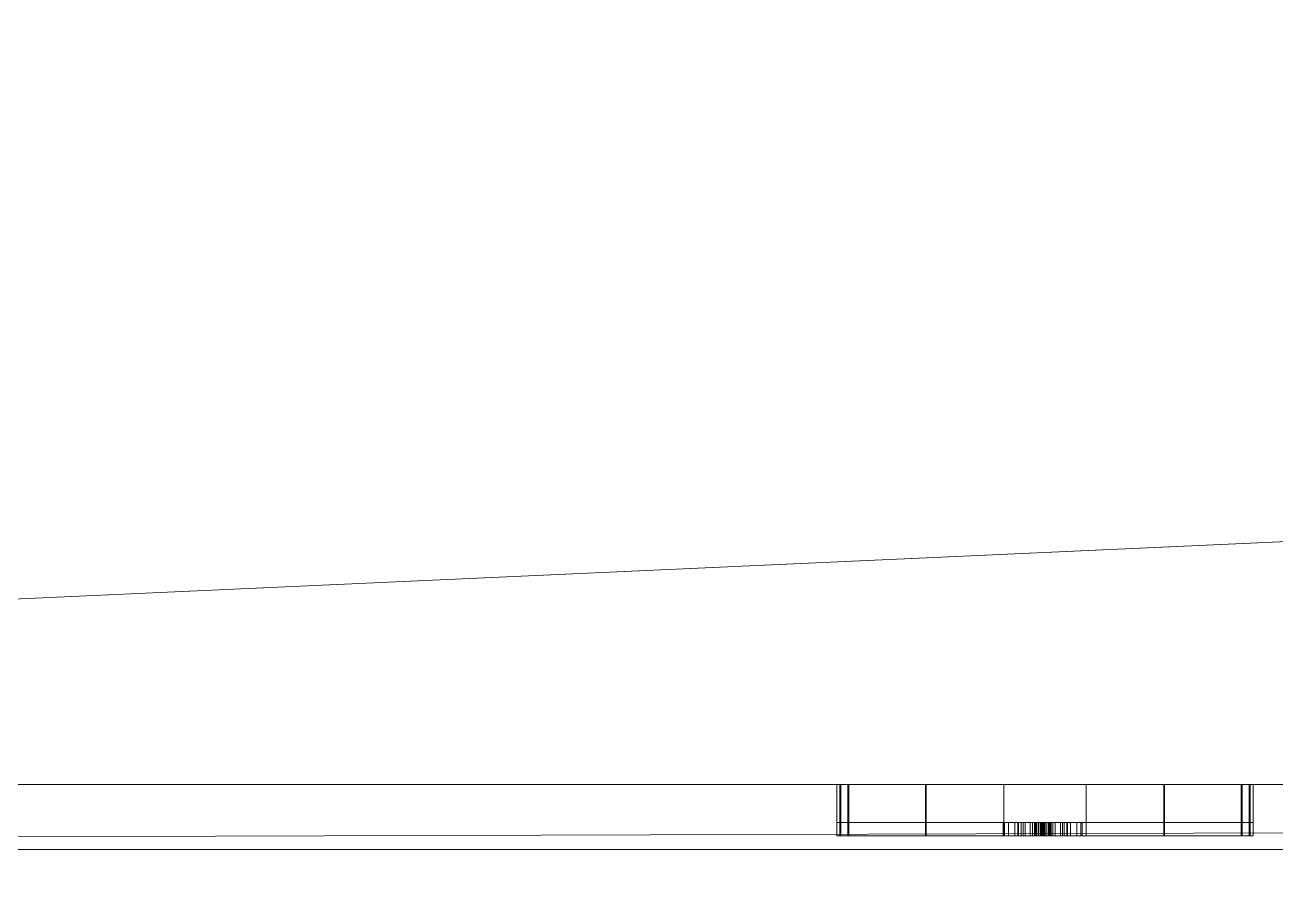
# Model space of a CAD drawing. Header units: inches. Extents: x -97 to 314, y -593 to 0.
# Drawn here: x -57.88 to -48.24, y -339.28 to -332.64 of the extents above; entities that cross this region are included whole.
import ezdxf

# ---------------------------------------------------------------- set-up
doc = ezdxf.new("R2010")
doc.units = ezdxf.units.IN
doc.header["$MEASUREMENT"] = 0
for name, color, linetype, lineweight in [('A-CLNG', 13, 'Continuous', 13), ('A-FLOR', 192, 'Continuous', 13), ('A-ROOF', 132, 'Continuous', 13), ('A-WALL', 113, 'Continuous', 13), ('E-ELEC-FIXT', 91, 'Continuous', 9)]:
    doc.layers.add(name, color=color, linetype=linetype, lineweight=lineweight)

# ---------------------------------------------------------------- blocks, each defined once
blk = doc.blocks.new('Roof_5_9_-2 - Roof_5_9_-2-702590-_3D_')
at = {"layer": 'A-ROOF'}
mesh = blk.add_polyface(dxfattribs=at)
corners = [(-96, -459, 203.2079), (76, -459, 203.2079), (76, -326.5, 159.7313), (-96, -326.5, 159.7313)]
mesh.append_faces([[corners[k] for k in face] for face in [(0, 1, 2, 3)]])
mesh = blk.add_polyface(dxfattribs=at)
corners = [(-96, -331, 155), (76, -331, 155), (76, -459, 197), (-96, -459, 197)]
mesh.append_faces([[corners[k] for k in face] for face in [(0, 1, 2, 3)]])
blk = doc.blocks.new('Switch 12 - Switch 12-649985-_3D_')
at = {"layer": 'E-ELEC-FIXT'}
mesh = blk.add_polyface(dxfattribs=at)
corners = [(-0.1747, 0, 1.6603), (-0.1681, 0, 1.7101), (-0.1489, 0, 1.7565), (-0.1184, 0, 1.7963), (-0.0785, 0, 1.8268), (-0.0322, 0, 1.8461), (0.0176, 0, 1.8526), (0.0673, 0, 1.8461), (0.1137, 0, 1.8268), (0.1535, 0, 1.7963), (0.1841, 0, 1.7565), (0.2033, 0, 1.7101), (0.2098, 0, 1.6603), (0.2033, 0, 1.6106), (0.1841, 0, 1.5642), (0.1535, 0, 1.5244), (0.1137, 0, 1.4938), (0.0673, 0, 1.4746), (0.0176, 0, 1.4681), (-0.0322, 0, 1.4746), (-0.0785, 0, 1.4938), (-0.1184, 0, 1.5244), (-0.1489, 0, 1.5642), (-0.1681, 0, 1.6106), (-0.0468, 0, 1.6603), (-0.0446, 0, 1.6437), (-0.0382, 0, 1.6281), (-0.028, 0, 1.6148), (-0.0146, 0, 1.6046), (0.0009, 0, 1.5981), (0.0176, 0, 1.5959), (0.0343, 0, 1.5981), (0.0498, 0, 1.6046), (0.0631, 0, 1.6148), (0.0734, 0, 1.6281), (0.0798, 0, 1.6437), (0.082, 0, 1.6603), (0.0798, 0, 1.677), (0.0734, 0, 1.6926), (0.0631, 0, 1.7059), (0.0498, 0, 1.7161), (0.0343, 0, 1.7226), (0.0176, 0, 1.7248), (0.0009, 0, 1.7226), (-0.0146, 0, 1.7161), (-0.028, 0, 1.7059), (-0.0382, 0, 1.6926), (-0.0446, 0, 1.677), (-0.3166, 0, 3.2649), (0.3166, 0, 3.2649), (0.9211, 0, 3.2245), (1.5216, 0, 3.1447), (1.575, 0, 2.6106), (1.6054, 0, 2.0746), (1.6054, 0, 1.6324), (1.5825, 0, 0.8743), (1.5136, 0, 0.1189), (0.917, 0, 0.04), (0.3166, 0), (-0.3166, 0), (-0.917, 0, 0.04), (-1.5136, 0, 0.1189), (-1.5825, 0, 0.8743), (-1.6054, 0, 1.6324), (-1.6054, 0, 2.0746), (-1.575, 0, 2.6106), (-1.5216, 0, 3.1447), (-0.9211, 0, 3.2245), (-0.2866, 0, 1.6603), (-0.2762, 0, 1.5816), (-0.2458, 0, 1.5083), (-0.1975, 0, 1.4453), (-0.1345, 0, 1.3969), (-0.0611, 0, 1.3665), (0.0176, 0, 1.3562), (0.0963, 0, 1.3665), (0.1697, 0, 1.3969), (0.2327, 0, 1.4453), (0.281, 0, 1.5083), (0.3114, 0, 1.5816), (0.3218, 0, 1.6603), (0.3114, 0, 1.7391), (0.281, 0, 1.8124), (0.2327, 0, 1.8754), (0.1697, 0, 1.9238), (0.0963, 0, 1.9542), (0.0176, 0, 1.9645), (-0.0611, 0, 1.9542), (-0.1345, 0, 1.9238), (-0.1975, 0, 1.8754), (-0.2458, 0, 1.8124), (-0.2762, 0, 1.7391)]
mesh.append_faces([[corners[k] for k in face] for face in [(67, 65, 66), (52, 50, 51)]], dxfattribs={"vtx0": -1})
mesh.append_faces([[corners[k] for k in face] for face in [(19, 30, 18), (27, 21, 26), (23, 25, 22), (33, 16, 32), (44, 4, 43), (3, 45, 2), (41, 7, 40), (72, 60, 71), (71, 62, 70), (75, 58, 74), (78, 55, 77), (76, 58, 75), (85, 49, 84), (81, 54, 80)]], dxfattribs={"vtx0": -1, "vtx1": -1})
mesh.append_faces([[corners[k] for k in face] for face in [(26, 21, 22, 25), (31, 17, 18, 30), (32, 16, 17, 31), (47, 0, 1, 46), (2, 45, 46, 1), (5, 42, 43, 4), (42, 5, 6), (59, 73, 74, 58), (63, 68, 69, 62), (55, 78, 79), (50, 83, 84, 49), (49, 85, 86)]], dxfattribs={"vtx0": -1, "vtx2": -1})
mesh.append_faces([[corners[k] for k in face] for face in [(52, 82, 83, 50)]], dxfattribs={"vtx0": -1, "vtx2": -1, "vtx3": -1})
mesh.append_faces([[corners[k] for k in face] for face in [(40, 7, 8, 9)]], dxfattribs={"vtx0": -1, "vtx3": -1})
mesh.append_faces([[corners[k] for k in face] for face in [(28, 29, 20), (47, 24, 0), (69, 70, 62), (87, 88, 48), (52, 53, 82)]], dxfattribs={"vtx1": -1, "vtx2": -1})
mesh.append_faces([[corners[k] for k in face] for face in [(89, 90, 65, 67)]], dxfattribs={"vtx1": -1, "vtx2": -1, "vtx3": -1})
mesh.append_faces([[corners[k] for k in face] for face in [(20, 21, 27, 28), (29, 30, 19, 20), (24, 25, 23, 0), (15, 16, 33, 34), (14, 15, 34, 35), (35, 36, 13, 14), (12, 13, 36, 37), (44, 45, 3, 4), (38, 39, 10, 11), (11, 12, 37, 38), (39, 40, 9, 10), (6, 7, 41, 42), (72, 73, 59, 60), (91, 68, 63, 64), (57, 58, 76, 77), (54, 55, 79, 80), (90, 91, 64, 65), (88, 89, 67, 48), (86, 87, 48, 49), (81, 82, 53, 54)]], dxfattribs={"vtx1": -1, "vtx3": -1})
mesh.append_faces([[corners[k] for k in face] for face in [(60, 61, 62, 71), (55, 56, 57, 77)]], dxfattribs={"vtx2": -1, "vtx3": -1})
mesh = blk.add_polyface(dxfattribs=at)
corners = [(-0.3166, 0, 3.2649), (-0.9211, 0, 3.2245), (-1.5216, 0, 3.1447), (-1.5216, -0.1007, 3.1447), (-0.9211, -0.1007, 3.2245), (-0.3166, -0.1007, 3.2649)]
mesh.append_faces([[corners[k] for k in face] for face in [(1, 2, 3, 4), (4, 5, 0, 1)]], dxfattribs={"vtx3": -1})
mesh = blk.add_polyface(dxfattribs=at)
corners = [(-1.5136, 0, 0.1189), (-0.917, 0, 0.04), (-0.3166, 0), (-0.3166, -0.1007), (-0.917, -0.1007, 0.04), (-1.5136, -0.1007, 0.1189)]
mesh.append_faces([[corners[k] for k in face] for face in [(1, 2, 3, 4), (4, 5, 0, 1)]], dxfattribs={"vtx3": -1})
mesh = blk.add_polyface(dxfattribs=at)
corners = [(0.3166, 0), (0.3166, -0.1007), (-0.3166, -0.1007), (-0.3166, 0)]
mesh.append_faces([[corners[k] for k in face] for face in [(0, 1, 2, 3)]])
mesh = blk.add_polyface(dxfattribs=at)
corners = [(-0.3166, 0, 3.2649), (-0.3166, -0.1007, 3.2649), (0.3166, -0.1007, 3.2649), (0.3166, 0, 3.2649)]
mesh.append_faces([[corners[k] for k in face] for face in [(0, 1, 2, 3)]])
mesh = blk.add_polyface(dxfattribs=at)
corners = [(-0.2866, 0, 1.6603), (-0.2762, 0, 1.7391), (-0.2458, 0, 1.8124), (-0.1975, 0, 1.8754), (-0.1345, 0, 1.9238), (-0.0611, 0, 1.9542), (0.0176, 0, 1.9645), (0.0963, 0, 1.9542), (0.1697, 0, 1.9238), (0.2327, 0, 1.8754), (0.281, 0, 1.8124), (0.3114, 0, 1.7391), (0.3218, 0, 1.6603), (0.3218, -0.1007, 1.6603), (0.3114, -0.1007, 1.7391), (0.281, -0.1007, 1.8124), (0.2327, -0.1007, 1.8754), (0.1697, -0.1007, 1.9238), (0.0963, -0.1007, 1.9542), (0.0176, -0.1007, 1.9645), (-0.0611, -0.1007, 1.9542), (-0.1345, -0.1007, 1.9238), (-0.1975, -0.1007, 1.8754), (-0.2458, -0.1007, 1.8124), (-0.2762, -0.1007, 1.7391), (-0.2866, -0.1007, 1.6603)]
mesh.append_faces([[corners[k] for k in face] for face in [(0, 1, 24, 25)]], dxfattribs={"vtx1": -1})
mesh.append_faces([[corners[k] for k in face] for face in [(10, 11, 14, 15), (8, 9, 16, 17), (9, 10, 15, 16), (7, 8, 17, 18), (18, 19, 6, 7), (4, 5, 20, 21), (3, 4, 21, 22), (1, 2, 23, 24), (2, 3, 22, 23), (19, 20, 5, 6)]], dxfattribs={"vtx1": -1, "vtx3": -1})
mesh.append_faces([[corners[k] for k in face] for face in [(11, 12, 13, 14)]], dxfattribs={"vtx3": -1})
mesh = blk.add_polyface(dxfattribs=at)
corners = [(0.3218, 0, 1.6603), (0.3114, 0, 1.5816), (0.281, 0, 1.5083), (0.2327, 0, 1.4453), (0.1697, 0, 1.3969), (0.0963, 0, 1.3665), (0.0176, 0, 1.3562), (-0.0611, 0, 1.3665), (-0.1345, 0, 1.3969), (-0.1975, 0, 1.4453), (-0.2458, 0, 1.5083), (-0.2762, 0, 1.5816), (-0.2866, 0, 1.6603), (-0.2866, -0.1007, 1.6603), (-0.2762, -0.1007, 1.5816), (-0.2458, -0.1007, 1.5083), (-0.1975, -0.1007, 1.4453), (-0.1345, -0.1007, 1.3969), (-0.0611, -0.1007, 1.3665), (0.0176, -0.1007, 1.3562), (0.0963, -0.1007, 1.3665), (0.1697, -0.1007, 1.3969), (0.2327, -0.1007, 1.4453), (0.281, -0.1007, 1.5083), (0.3114, -0.1007, 1.5816), (0.3218, -0.1007, 1.6603)]
mesh.append_faces([[corners[k] for k in face] for face in [(0, 1, 24, 25)]], dxfattribs={"vtx1": -1})
mesh.append_faces([[corners[k] for k in face] for face in [(10, 11, 14, 15), (8, 9, 16, 17), (9, 10, 15, 16), (7, 8, 17, 18), (18, 19, 6, 7), (4, 5, 20, 21), (3, 4, 21, 22), (1, 2, 23, 24), (2, 3, 22, 23), (19, 20, 5, 6)]], dxfattribs={"vtx1": -1, "vtx3": -1})
mesh.append_faces([[corners[k] for k in face] for face in [(11, 12, 13, 14)]], dxfattribs={"vtx3": -1})
mesh = blk.add_polyface(dxfattribs=at)
corners = [(-0.1747, 0, 1.6603), (-0.1681, 0, 1.6106), (-0.1489, 0, 1.5642), (-0.1184, 0, 1.5244), (-0.0785, 0, 1.4938), (-0.0322, 0, 1.4746), (0.0176, 0, 1.4681), (0.0673, 0, 1.4746), (0.1137, 0, 1.4938), (0.1535, 0, 1.5244), (0.1841, 0, 1.5642), (0.2033, 0, 1.6106), (0.2098, 0, 1.6603), (0.2098, -0.1007, 1.6603), (0.2033, -0.1007, 1.6106), (0.1841, -0.1007, 1.5642), (0.1535, -0.1007, 1.5244), (0.1137, -0.1007, 1.4938), (0.0673, -0.1007, 1.4746), (0.0176, -0.1007, 1.4681), (-0.0322, -0.1007, 1.4746), (-0.0785, -0.1007, 1.4938), (-0.1184, -0.1007, 1.5244), (-0.1489, -0.1007, 1.5642), (-0.1681, -0.1007, 1.6106), (-0.1747, -0.1007, 1.6603)]
mesh.append_faces([[corners[k] for k in face] for face in [(13, 14, 11, 12)]], dxfattribs={"vtx1": -1})
mesh.append_faces([[corners[k] for k in face] for face in [(14, 15, 10, 11), (17, 18, 7, 8), (16, 17, 8, 9), (15, 16, 9, 10), (6, 7, 18, 19), (21, 22, 3, 4), (20, 21, 4, 5), (23, 24, 1, 2), (22, 23, 2, 3), (19, 20, 5, 6)]], dxfattribs={"vtx1": -1, "vtx3": -1})
mesh.append_faces([[corners[k] for k in face] for face in [(24, 25, 0, 1)]], dxfattribs={"vtx3": -1})
mesh = blk.add_polyface(dxfattribs=at)
corners = [(0.2098, 0, 1.6603), (0.2033, 0, 1.7101), (0.1841, 0, 1.7565), (0.1535, 0, 1.7963), (0.1137, 0, 1.8268), (0.0673, 0, 1.8461), (0.0176, 0, 1.8526), (-0.0322, 0, 1.8461), (-0.0785, 0, 1.8268), (-0.1184, 0, 1.7963), (-0.1489, 0, 1.7565), (-0.1681, 0, 1.7101), (-0.1747, 0, 1.6603), (-0.1747, -0.1007, 1.6603), (-0.1681, -0.1007, 1.7101), (-0.1489, -0.1007, 1.7565), (-0.1184, -0.1007, 1.7963), (-0.0785, -0.1007, 1.8268), (-0.0322, -0.1007, 1.8461), (0.0176, -0.1007, 1.8526), (0.0673, -0.1007, 1.8461), (0.1137, -0.1007, 1.8268), (0.1535, -0.1007, 1.7963), (0.1841, -0.1007, 1.7565), (0.2033, -0.1007, 1.7101), (0.2098, -0.1007, 1.6603)]
mesh.append_faces([[corners[k] for k in face] for face in [(13, 14, 11, 12)]], dxfattribs={"vtx1": -1})
mesh.append_faces([[corners[k] for k in face] for face in [(14, 15, 10, 11), (17, 18, 7, 8), (16, 17, 8, 9), (15, 16, 9, 10), (6, 7, 18, 19), (21, 22, 3, 4), (20, 21, 4, 5), (23, 24, 1, 2), (22, 23, 2, 3), (19, 20, 5, 6)]], dxfattribs={"vtx1": -1, "vtx3": -1})
mesh.append_faces([[corners[k] for k in face] for face in [(24, 25, 0, 1)]], dxfattribs={"vtx3": -1})
mesh = blk.add_polyface(dxfattribs=at)
corners = [(-0.0468, 0, 1.6603), (-0.0446, 0, 1.677), (-0.0382, 0, 1.6926), (-0.028, 0, 1.7059), (-0.0146, 0, 1.7161), (0.0009, 0, 1.7226), (0.0176, 0, 1.7248), (0.0343, 0, 1.7226), (0.0498, 0, 1.7161), (0.0631, 0, 1.7059), (0.0734, 0, 1.6926), (0.0798, 0, 1.677), (0.082, 0, 1.6603), (0.082, -0.1007, 1.6603), (0.0798, -0.1007, 1.677), (0.0734, -0.1007, 1.6926), (0.0631, -0.1007, 1.7059), (0.0498, -0.1007, 1.7161), (0.0343, -0.1007, 1.7226), (0.0176, -0.1007, 1.7248), (0.0009, -0.1007, 1.7226), (-0.0146, -0.1007, 1.7161), (-0.028, -0.1007, 1.7059), (-0.0382, -0.1007, 1.6926), (-0.0446, -0.1007, 1.677), (-0.0468, -0.1007, 1.6603)]
mesh.append_faces([[corners[k] for k in face] for face in [(0, 1, 24, 25)]], dxfattribs={"vtx1": -1})
mesh.append_faces([[corners[k] for k in face] for face in [(10, 11, 14, 15), (8, 9, 16, 17), (9, 10, 15, 16), (7, 8, 17, 18), (18, 19, 6, 7), (4, 5, 20, 21), (3, 4, 21, 22), (1, 2, 23, 24), (2, 3, 22, 23), (19, 20, 5, 6)]], dxfattribs={"vtx1": -1, "vtx3": -1})
mesh.append_faces([[corners[k] for k in face] for face in [(11, 12, 13, 14)]], dxfattribs={"vtx3": -1})
mesh = blk.add_polyface(dxfattribs=at)
corners = [(0.082, 0, 1.6603), (0.0798, 0, 1.6437), (0.0734, 0, 1.6281), (0.0631, 0, 1.6148), (0.0498, 0, 1.6046), (0.0343, 0, 1.5981), (0.0176, 0, 1.5959), (0.0009, 0, 1.5981), (-0.0146, 0, 1.6046), (-0.028, 0, 1.6148), (-0.0382, 0, 1.6281), (-0.0446, 0, 1.6437), (-0.0468, 0, 1.6603), (-0.0468, -0.1007, 1.6603), (-0.0446, -0.1007, 1.6437), (-0.0382, -0.1007, 1.6281), (-0.028, -0.1007, 1.6148), (-0.0146, -0.1007, 1.6046), (0.0009, -0.1007, 1.5981), (0.0176, -0.1007, 1.5959), (0.0343, -0.1007, 1.5981), (0.0498, -0.1007, 1.6046), (0.0631, -0.1007, 1.6148), (0.0734, -0.1007, 1.6281), (0.0798, -0.1007, 1.6437), (0.082, -0.1007, 1.6603)]
mesh.append_faces([[corners[k] for k in face] for face in [(0, 1, 24, 25)]], dxfattribs={"vtx1": -1})
mesh.append_faces([[corners[k] for k in face] for face in [(10, 11, 14, 15), (8, 9, 16, 17), (9, 10, 15, 16), (7, 8, 17, 18), (18, 19, 6, 7), (4, 5, 20, 21), (3, 4, 21, 22), (1, 2, 23, 24), (2, 3, 22, 23), (19, 20, 5, 6)]], dxfattribs={"vtx1": -1, "vtx3": -1})
mesh.append_faces([[corners[k] for k in face] for face in [(11, 12, 13, 14)]], dxfattribs={"vtx3": -1})
mesh = blk.add_polyface(dxfattribs=at)
corners = [(0.0363, 0, 1.6603), (0.0357, 0, 1.6652), (0.0338, 0, 1.6697), (0.0308, 0, 1.6736), (0.0269, 0, 1.6765), (0.0224, 0, 1.6784), (0.0176, 0, 1.6791), (0.0127, 0, 1.6784), (0.0082, 0, 1.6765), (0.0044, 0, 1.6736), (0.0014, 0, 1.6697), (-0.0005, 0, 1.6652), (-0.0011, 0, 1.6603), (-0.0011, -0.1007, 1.6603), (-0.0005, -0.1007, 1.6652), (0.0014, -0.1007, 1.6697), (0.0044, -0.1007, 1.6736), (0.0082, -0.1007, 1.6765), (0.0127, -0.1007, 1.6784), (0.0176, -0.1007, 1.6791), (0.0224, -0.1007, 1.6784), (0.0269, -0.1007, 1.6765), (0.0308, -0.1007, 1.6736), (0.0338, -0.1007, 1.6697), (0.0357, -0.1007, 1.6652), (0.0363, -0.1007, 1.6603)]
mesh.append_faces([[corners[k] for k in face] for face in [(13, 14, 11, 12)]], dxfattribs={"vtx1": -1})
mesh.append_faces([[corners[k] for k in face] for face in [(14, 15, 10, 11), (17, 18, 7, 8), (16, 17, 8, 9), (15, 16, 9, 10), (6, 7, 18, 19), (21, 22, 3, 4), (20, 21, 4, 5), (23, 24, 1, 2), (22, 23, 2, 3), (19, 20, 5, 6)]], dxfattribs={"vtx1": -1, "vtx3": -1})
mesh.append_faces([[corners[k] for k in face] for face in [(24, 25, 0, 1)]], dxfattribs={"vtx3": -1})
mesh = blk.add_polyface(dxfattribs=at)
corners = [(-0.0011, 0, 1.6603), (-0.0005, 0, 1.6555), (0.0014, 0, 1.651), (0.0044, 0, 1.6471), (0.0082, 0, 1.6441), (0.0127, 0, 1.6423), (0.0176, 0, 1.6416), (0.0224, 0, 1.6423), (0.0269, 0, 1.6441), (0.0308, 0, 1.6471), (0.0338, 0, 1.651), (0.0357, 0, 1.6555), (0.0363, 0, 1.6603), (0.0363, -0.1007, 1.6603), (0.0357, -0.1007, 1.6555), (0.0338, -0.1007, 1.651), (0.0308, -0.1007, 1.6471), (0.0269, -0.1007, 1.6441), (0.0224, -0.1007, 1.6423), (0.0176, -0.1007, 1.6416), (0.0127, -0.1007, 1.6423), (0.0082, -0.1007, 1.6441), (0.0044, -0.1007, 1.6471), (0.0014, -0.1007, 1.651), (-0.0005, -0.1007, 1.6555), (-0.0011, -0.1007, 1.6603)]
mesh.append_faces([[corners[k] for k in face] for face in [(13, 14, 11, 12)]], dxfattribs={"vtx1": -1})
mesh.append_faces([[corners[k] for k in face] for face in [(14, 15, 10, 11), (17, 18, 7, 8), (16, 17, 8, 9), (15, 16, 9, 10), (6, 7, 18, 19), (21, 22, 3, 4), (20, 21, 4, 5), (23, 24, 1, 2), (22, 23, 2, 3), (19, 20, 5, 6)]], dxfattribs={"vtx1": -1, "vtx3": -1})
mesh.append_faces([[corners[k] for k in face] for face in [(24, 25, 0, 1)]], dxfattribs={"vtx3": -1})
mesh = blk.add_polyface(dxfattribs=at)
corners = [(0.3166, 0), (0.917, 0, 0.04), (1.5136, 0, 0.1189), (1.5136, -0.1007, 0.1189), (0.917, -0.1007, 0.04), (0.3166, -0.1007)]
mesh.append_faces([[corners[k] for k in face] for face in [(1, 2, 3, 4), (4, 5, 0, 1)]], dxfattribs={"vtx3": -1})
mesh = blk.add_polyface(dxfattribs=at)
corners = [(1.5216, 0, 3.1447), (0.9211, 0, 3.2245), (0.3166, 0, 3.2649), (0.3166, -0.1007, 3.2649), (0.9211, -0.1007, 3.2245), (1.5216, -0.1007, 3.1447)]
mesh.append_faces([[corners[k] for k in face] for face in [(1, 2, 3, 4), (4, 5, 0, 1)]], dxfattribs={"vtx3": -1})
mesh = blk.add_polyface(dxfattribs=at)
corners = [(1.5136, 0, 0.1189), (1.5825, 0, 0.8743), (1.6054, 0, 1.6324), (1.6054, -0.1007, 1.6324), (1.5825, -0.1007, 0.8743), (1.5136, -0.1007, 0.1189)]
mesh.append_faces([[corners[k] for k in face] for face in [(2, 3, 4, 1), (5, 0, 1, 4)]], dxfattribs={"vtx2": -1})
mesh = blk.add_polyface(dxfattribs=at)
corners = [(1.6054, 0, 2.0746), (1.575, 0, 2.6106), (1.5216, 0, 3.1447), (1.5216, -0.1007, 3.1447), (1.575, -0.1007, 2.6106), (1.6054, -0.1007, 2.0746)]
mesh.append_faces([[corners[k] for k in face] for face in [(2, 3, 4, 1), (5, 0, 1, 4)]], dxfattribs={"vtx2": -1})
mesh = blk.add_polyface(dxfattribs=at)
corners = [(1.6054, 0, 2.0746), (1.6054, -0.1007, 2.0746), (1.6054, -0.1007, 1.6324), (1.6054, 0, 1.6324)]
mesh.append_faces([[corners[k] for k in face] for face in [(0, 1, 2, 3)]])
mesh = blk.add_polyface(dxfattribs=at)
corners = [(-1.5216, 0, 3.1447), (-1.575, 0, 2.6106), (-1.6054, 0, 2.0746), (-1.6054, -0.1007, 2.0746), (-1.575, -0.1007, 2.6106), (-1.5216, -0.1007, 3.1447)]
mesh.append_faces([[corners[k] for k in face] for face in [(2, 3, 4, 1), (5, 0, 1, 4)]], dxfattribs={"vtx2": -1})
mesh = blk.add_polyface(dxfattribs=at)
corners = [(-1.6054, 0, 1.6324), (-1.6054, -0.1007, 1.6324), (-1.6054, -0.1007, 2.0746), (-1.6054, 0, 2.0746)]
mesh.append_faces([[corners[k] for k in face] for face in [(0, 1, 2, 3)]])
mesh = blk.add_polyface(dxfattribs=at)
corners = [(-1.6054, 0, 1.6324), (-1.5825, 0, 0.8743), (-1.5136, 0, 0.1189), (-1.5136, -0.1007, 0.1189), (-1.5825, -0.1007, 0.8743), (-1.6054, -0.1007, 1.6324)]
mesh.append_faces([[corners[k] for k in face] for face in [(2, 3, 4, 1), (5, 0, 1, 4)]], dxfattribs={"vtx2": -1})
mesh = blk.add_polyface(dxfattribs=at)
corners = [(-0.3166, -0.1007, 3.2649), (0.3166, -0.1007, 3.2649), (0.9211, -0.1007, 3.2245), (1.5216, -0.1007, 3.1447), (1.575, -0.1007, 2.6106), (1.6054, -0.1007, 2.0746), (1.6054, -0.1007, 1.6324), (1.5825, -0.1007, 0.8743), (1.5136, -0.1007, 0.1189), (0.917, -0.1007, 0.04), (0.3166, -0.1007), (-0.3166, -0.1007), (-0.917, -0.1007, 0.04), (-1.5136, -0.1007, 0.1189), (-1.5825, -0.1007, 0.8743), (-1.6054, -0.1007, 1.6324), (-1.6054, -0.1007, 2.0746), (-1.575, -0.1007, 2.6106), (-1.5216, -0.1007, 3.1447), (-0.9211, -0.1007, 3.2245)]
mesh.append_faces([[corners[k] for k in face] for face in [(4, 2, 3), (9, 7, 8)]], dxfattribs={"vtx0": -1})
mesh.append_faces([[corners[k] for k in face] for face in [(6, 15, 0)]], dxfattribs={"vtx0": -1, "vtx1": -1, "vtx2": -1})
mesh.append_faces([[corners[k] for k in face] for face in [(5, 1, 2, 4), (6, 0, 1, 5), (16, 19, 0, 15), (10, 6, 7, 9), (6, 10, 11)]], dxfattribs={"vtx0": -1, "vtx2": -1})
mesh.append_faces([[corners[k] for k in face] for face in [(11, 14, 15, 6)]], dxfattribs={"vtx0": -1, "vtx2": -1, "vtx3": -1})
mesh.append_faces([[corners[k] for k in face] for face in [(17, 18, 19, 16), (12, 13, 14, 11)]], dxfattribs={"vtx2": -1})
mesh = blk.add_polyface(dxfattribs=at)
corners = [(-1.5136, -0.3937, 0.1189), (-1.5825, -0.3937, 0.8743), (-1.6054, -0.3937, 1.6324), (-1.6054, -0.1007, 1.6324), (-1.5825, -0.1007, 0.8743), (-1.5136, -0.1007, 0.1189)]
mesh.append_faces([[corners[k] for k in face] for face in [(5, 0, 1, 4)]], dxfattribs={"vtx2": -1})
mesh.append_faces([[corners[k] for k in face] for face in [(1, 2, 3, 4)]], dxfattribs={"vtx3": -1})
mesh = blk.add_polyface(dxfattribs=at)
corners = [(-1.6054, -0.3937, 2.0746), (-1.6054, -0.1007, 2.0746), (-1.6054, -0.1007, 1.6324), (-1.6054, -0.3937, 1.6324)]
mesh.append_faces([[corners[k] for k in face] for face in [(0, 1, 2, 3)]])
mesh = blk.add_polyface(dxfattribs=at)
corners = [(-1.6054, -0.3937, 2.0746), (-1.575, -0.3937, 2.6106), (-1.5216, -0.3937, 3.1447), (-1.5216, -0.1007, 3.1447), (-1.575, -0.1007, 2.6106), (-1.6054, -0.1007, 2.0746)]
mesh.append_faces([[corners[k] for k in face] for face in [(2, 3, 4, 1), (5, 0, 1, 4)]], dxfattribs={"vtx2": -1})
mesh = blk.add_polyface(dxfattribs=at)
corners = [(-0.1747, -0.1007, 1.6603), (-0.1681, -0.1007, 1.6106), (-0.1489, -0.1007, 1.5642), (-0.1184, -0.1007, 1.5244), (-0.0785, -0.1007, 1.4938), (-0.0322, -0.1007, 1.4746), (0.0176, -0.1007, 1.4681), (0.0673, -0.1007, 1.4746), (0.1137, -0.1007, 1.4938), (0.1535, -0.1007, 1.5244), (0.1841, -0.1007, 1.5642), (0.2033, -0.1007, 1.6106), (0.2098, -0.1007, 1.6603), (0.2033, -0.1007, 1.7101), (0.1841, -0.1007, 1.7565), (0.1535, -0.1007, 1.7963), (0.1137, -0.1007, 1.8268), (0.0673, -0.1007, 1.8461), (0.0176, -0.1007, 1.8526), (-0.0322, -0.1007, 1.8461), (-0.0785, -0.1007, 1.8268), (-0.1184, -0.1007, 1.7963), (-0.1489, -0.1007, 1.7565), (-0.1681, -0.1007, 1.7101), (-0.0468, -0.1007, 1.6603), (-0.0446, -0.1007, 1.677), (-0.0382, -0.1007, 1.6926), (-0.028, -0.1007, 1.7059), (-0.0146, -0.1007, 1.7161), (0.0009, -0.1007, 1.7226), (0.0176, -0.1007, 1.7248), (0.0343, -0.1007, 1.7226), (0.0498, -0.1007, 1.7161), (0.0631, -0.1007, 1.7059), (0.0734, -0.1007, 1.6926), (0.0798, -0.1007, 1.677), (0.082, -0.1007, 1.6603), (0.0798, -0.1007, 1.6437), (0.0734, -0.1007, 1.6281), (0.0631, -0.1007, 1.6148), (0.0498, -0.1007, 1.6046), (0.0343, -0.1007, 1.5981), (0.0176, -0.1007, 1.5959), (0.0009, -0.1007, 1.5981), (-0.0146, -0.1007, 1.6046), (-0.028, -0.1007, 1.6148), (-0.0382, -0.1007, 1.6281), (-0.0446, -0.1007, 1.6437), (-0.3166, -0.1007, 3.2649), (-0.9211, -0.1007, 3.2245), (-1.5216, -0.1007, 3.1447), (-1.575, -0.1007, 2.6106), (-1.6054, -0.1007, 2.0746), (-1.6054, -0.1007, 1.6324), (-1.5825, -0.1007, 0.8743), (-1.5136, -0.1007, 0.1189), (-0.917, -0.1007, 0.04), (-0.3166, -0.1007), (0.3166, -0.1007), (0.917, -0.1007, 0.04), (1.5136, -0.1007, 0.1189), (1.5825, -0.1007, 0.8743), (1.6054, -0.1007, 1.6324), (1.6054, -0.1007, 2.0746), (1.575, -0.1007, 2.6106), (1.5216, -0.1007, 3.1447), (0.9211, -0.1007, 3.2245), (0.3166, -0.1007, 3.2649), (-0.2866, -0.1007, 1.6603), (-0.2762, -0.1007, 1.7391), (-0.2458, -0.1007, 1.8124), (-0.1975, -0.1007, 1.8754), (-0.1345, -0.1007, 1.9238), (-0.0611, -0.1007, 1.9542), (0.0176, -0.1007, 1.9645), (0.0963, -0.1007, 1.9542), (0.1697, -0.1007, 1.9238), (0.2327, -0.1007, 1.8754), (0.281, -0.1007, 1.8124), (0.3114, -0.1007, 1.7391), (0.3218, -0.1007, 1.6603), (0.3114, -0.1007, 1.5816), (0.281, -0.1007, 1.5083), (0.2327, -0.1007, 1.4453), (0.1697, -0.1007, 1.3969), (0.0963, -0.1007, 1.3665), (0.0176, -0.1007, 1.3562), (-0.0611, -0.1007, 1.3665), (-0.1345, -0.1007, 1.3969), (-0.1975, -0.1007, 1.4453), (-0.2458, -0.1007, 1.5083), (-0.2762, -0.1007, 1.5816)]
mesh.append_faces([[corners[k] for k in face] for face in [(61, 59, 60)]], dxfattribs={"vtx0": -1})
mesh.append_faces([[corners[k] for k in face] for face in [(19, 30, 18), (36, 12, 35), (25, 0, 24), (44, 4, 43), (3, 46, 2), (41, 7, 40), (51, 71, 49, 50), (66, 77, 64, 65), (68, 53, 91), (87, 57, 86), (82, 61, 81)]], dxfattribs={"vtx0": -1, "vtx1": -1})
mesh.append_faces([[corners[k] for k in face] for face in [(31, 17, 18, 30), (33, 14, 15, 32), (34, 13, 14, 33), (35, 12, 13, 34), (1, 47, 24, 0), (2, 46, 47, 1), (4, 44, 45), (5, 42, 43, 4), (42, 5, 6), (8, 39, 40, 7), (39, 8, 9), (48, 73, 74, 67), (67, 74, 75), (53, 68, 69), (54, 90, 91, 53), (54, 89, 90), (57, 87, 88, 56), (81, 61, 62, 80), (59, 83, 84, 58), (58, 85, 86, 57)]], dxfattribs={"vtx0": -1, "vtx2": -1})
mesh.append_faces([[corners[k] for k in face] for face in [(56, 88, 89, 54), (61, 82, 83, 59)]], dxfattribs={"vtx0": -1, "vtx2": -1, "vtx3": -1})
mesh.append_faces([[corners[k] for k in face] for face in [(16, 17, 32, 15), (31, 32, 17), (71, 72, 49), (75, 76, 67), (77, 78, 64), (84, 85, 58)]], dxfattribs={"vtx1": -1, "vtx2": -1})
mesh.append_faces([[corners[k] for k in face] for face in [(28, 29, 20, 21), (29, 30, 19, 20), (21, 22, 27, 28), (23, 0, 25, 26), (26, 27, 22, 23), (45, 46, 3, 4), (38, 39, 9, 10), (37, 38, 10, 11), (36, 37, 11, 12), (6, 7, 41, 42), (48, 49, 72, 73), (51, 52, 70, 71), (69, 70, 52, 53), (63, 64, 78, 79), (66, 67, 76, 77), (62, 63, 79, 80)]], dxfattribs={"vtx1": -1, "vtx3": -1})
mesh.append_faces([[corners[k] for k in face] for face in [(54, 55, 56)]], dxfattribs={"vtx2": -1})
mesh = blk.add_polyface(dxfattribs=at)
corners = [(-1.5216, -0.3937, 3.1447), (-0.9211, -0.3937, 3.2245), (-0.3166, -0.3937, 3.2649), (-0.3166, -0.1007, 3.2649), (-0.9211, -0.1007, 3.2245), (-1.5216, -0.1007, 3.1447)]
mesh.append_faces([[corners[k] for k in face] for face in [(1, 2, 3, 4), (4, 5, 0, 1)]], dxfattribs={"vtx3": -1})
mesh = blk.add_polyface(dxfattribs=at)
corners = [(-0.3166, -0.3937), (-0.917, -0.3937, 0.04), (-1.5136, -0.3937, 0.1189), (-1.5136, -0.1007, 0.1189), (-0.917, -0.1007, 0.04), (-0.3166, -0.1007)]
mesh.append_faces([[corners[k] for k in face] for face in [(1, 2, 3, 4), (4, 5, 0, 1)]], dxfattribs={"vtx3": -1})
mesh = blk.add_polyface(dxfattribs=at)
corners = [(0.3166, -0.3937, 3.2649), (0.3166, -0.1007, 3.2649), (-0.3166, -0.1007, 3.2649), (-0.3166, -0.3937, 3.2649)]
mesh.append_faces([[corners[k] for k in face] for face in [(0, 1, 2, 3)]])
mesh = blk.add_polyface(dxfattribs=at)
corners = [(-0.3166, -0.3937), (-0.3166, -0.1007), (0.3166, -0.1007), (0.3166, -0.3937)]
mesh.append_faces([[corners[k] for k in face] for face in [(0, 1, 2, 3)]])
mesh = blk.add_polyface(dxfattribs=at)
corners = [(0.3166, -0.3937, 3.2649), (0.9211, -0.3937, 3.2245), (1.5216, -0.3937, 3.1447), (1.5216, -0.1007, 3.1447), (0.9211, -0.1007, 3.2245), (0.3166, -0.1007, 3.2649)]
mesh.append_faces([[corners[k] for k in face] for face in [(1, 2, 3, 4), (4, 5, 0, 1)]], dxfattribs={"vtx3": -1})
mesh = blk.add_polyface(dxfattribs=at)
corners = [(1.5136, -0.3937, 0.1189), (0.917, -0.3937, 0.04), (0.3166, -0.3937), (0.3166, -0.1007), (0.917, -0.1007, 0.04), (1.5136, -0.1007, 0.1189)]
mesh.append_faces([[corners[k] for k in face] for face in [(1, 2, 3, 4), (4, 5, 0, 1)]], dxfattribs={"vtx3": -1})
mesh = blk.add_polyface(dxfattribs=at)
corners = [(1.6054, -0.3937, 1.6324), (1.5825, -0.3937, 0.8743), (1.5136, -0.3937, 0.1189), (1.5136, -0.1007, 0.1189), (1.5825, -0.1007, 0.8743), (1.6054, -0.1007, 1.6324)]
mesh.append_faces([[corners[k] for k in face] for face in [(5, 0, 1, 4)]], dxfattribs={"vtx2": -1})
mesh.append_faces([[corners[k] for k in face] for face in [(1, 2, 3, 4)]], dxfattribs={"vtx3": -1})
mesh = blk.add_polyface(dxfattribs=at)
corners = [(1.5216, -0.3937, 3.1447), (1.575, -0.3937, 2.6106), (1.6054, -0.3937, 2.0746), (1.6054, -0.1007, 2.0746), (1.575, -0.1007, 2.6106), (1.5216, -0.1007, 3.1447)]
mesh.append_faces([[corners[k] for k in face] for face in [(2, 3, 4, 1), (5, 0, 1, 4)]], dxfattribs={"vtx2": -1})
mesh = blk.add_polyface(dxfattribs=at)
corners = [(1.6054, -0.3937, 1.6324), (1.6054, -0.1007, 1.6324), (1.6054, -0.1007, 2.0746), (1.6054, -0.3937, 2.0746)]
mesh.append_faces([[corners[k] for k in face] for face in [(0, 1, 2, 3)]])
mesh = blk.add_polyface(dxfattribs=at)
corners = [(-0.3166, -0.3937, 3.2649), (-0.9211, -0.3937, 3.2245), (-1.5216, -0.3937, 3.1447), (-1.575, -0.3937, 2.6106), (-1.6054, -0.3937, 2.0746), (-1.6054, -0.3937, 1.6324), (-1.5825, -0.3937, 0.8743), (-1.5136, -0.3937, 0.1189), (-0.917, -0.3937, 0.04), (-0.3166, -0.3937), (0.3166, -0.3937), (0.917, -0.3937, 0.04), (1.5136, -0.3937, 0.1189), (1.5825, -0.3937, 0.8743), (1.6054, -0.3937, 1.6324), (1.6054, -0.3937, 2.0746), (1.575, -0.3937, 2.6106), (1.5216, -0.3937, 3.1447), (0.9211, -0.3937, 3.2245), (0.3166, -0.3937, 3.2649)]
mesh.append_faces([[corners[k] for k in face] for face in [(13, 11, 12), (18, 16, 17)]], dxfattribs={"vtx0": -1})
mesh.append_faces([[corners[k] for k in face] for face in [(5, 10, 14, 0)]], dxfattribs={"vtx0": -1, "vtx1": -1, "vtx2": -1, "vtx3": -1})
mesh.append_faces([[corners[k] for k in face] for face in [(8, 9, 6, 7), (3, 4, 1, 2)]], dxfattribs={"vtx1": -1})
mesh.append_faces([[corners[k] for k in face] for face in [(10, 11, 13, 14), (5, 6, 9, 10), (15, 16, 18, 19), (19, 0, 14, 15), (0, 1, 4, 5)]], dxfattribs={"vtx1": -1, "vtx3": -1})

msp = doc.modelspace()

# ---------------------------------------------------------------- block references
at = {"layer": 'A-ROOF'}
msp.add_blockref('Roof_5_9_-2 - Roof_5_9_-2-702590-_3D_', (0, 0), dxfattribs=at)
at = {"layer": 'E-ELEC-FIXT', "rotation": 180}
msp.add_blockref('Switch 12 - Switch 12-649985-_3D_', (-50.0129, -338.8937, 76), dxfattribs=at)

# ---------------------------------------------------------------- meshes
at = {"layer": 'A-CLNG'}
mesh = msp.add_polyface(dxfattribs=at)
corners = [(109, -331, 59), (109, -352.5699, 59), (76, -352.5699, 59), (76, -338.5, 59), (-96, -338.5, 59), (-96, -591.5, 59), (115.5, -591.5, 59), (115.5, -331, 59)]
mesh.append_faces([[corners[k] for k in face] for face in [(6, 1, 2)]], dxfattribs={"vtx0": -1, "vtx2": -1})
mesh.append_faces([[corners[k] for k in face] for face in [(3, 4, 2)]], dxfattribs={"vtx1": -1})
mesh.append_faces([[corners[k] for k in face] for face in [(5, 6, 2, 4)]], dxfattribs={"vtx1": -1, "vtx2": -1})
mesh.append_faces([[corners[k] for k in face] for face in [(7, 0, 1, 6)]], dxfattribs={"vtx2": -1})
mesh = msp.add_polyface(dxfattribs=at)
corners = [(109, -331, 54), (115.5, -331, 54), (115.5, -591.5, 54), (-96, -591.5, 54), (-96, -338.5, 54), (76, -338.5, 54), (76, -352.5699, 54), (109, -352.5699, 54)]
mesh.append_faces([[corners[k] for k in face] for face in [(7, 2, 6)]], dxfattribs={"vtx0": -1, "vtx1": -1})
mesh.append_faces([[corners[k] for k in face] for face in [(6, 2, 3, 4)]], dxfattribs={"vtx0": -1, "vtx3": -1})
mesh.append_faces([[corners[k] for k in face] for face in [(1, 2, 7, 0)]], dxfattribs={"vtx1": -1})
mesh.append_faces([[corners[k] for k in face] for face in [(4, 5, 6)]], dxfattribs={"vtx2": -1})
mesh = msp.add_polyface(dxfattribs=at)
corners = [(76, -338.5, 59), (76, -338.5, 54), (-96, -338.5, 54), (-96, -338.5, 59)]
mesh.append_faces([[corners[k] for k in face] for face in [(0, 1, 2, 3)]])
at = {"layer": 'A-FLOR'}
mesh = msp.add_polyface(dxfattribs=at)
corners = [(32, -326.5, -42.9055), (32, -271.0699, -42.9055), (76, -271.0699, -42.9055), (76, -326.5, -42.9055), (115.5, -326.5, -42.9055), (115.5, -591.5, -42.9055), (-96, -591.5, -42.9055), (-96, -326.5, -42.9055)]
mesh.append_faces([[corners[k] for k in face] for face in [(0, 5, 6, 7), (3, 0, 1, 2)]], dxfattribs={"vtx0": -1})
mesh.append_faces([[corners[k] for k in face] for face in [(3, 4, 5, 0)]], dxfattribs={"vtx2": -1, "vtx3": -1})
mesh = msp.add_polyface(dxfattribs=at)
corners = [(32, -326.5, -37), (-96, -326.5, -37), (-96, -591.5, -37), (115.5, -591.5, -37), (115.5, -326.5, -37), (76, -326.5, -37), (76, -271.0699, -37), (32, -271.0699, -37)]
mesh.append_faces([[corners[k] for k in face] for face in [(2, 3, 0, 1)]], dxfattribs={"vtx1": -1})
mesh.append_faces([[corners[k] for k in face] for face in [(3, 4, 5, 0)]], dxfattribs={"vtx2": -1, "vtx3": -1})
mesh.append_faces([[corners[k] for k in face] for face in [(5, 6, 7, 0)]], dxfattribs={"vtx3": -1})
mesh = msp.add_polyface(dxfattribs=at)
corners = [(306.5, -331, 59), (306.5, -458.5, 59), (313.5, -458.5, 59), (313.5, -593.5, 59), (-96, -593.5, 59), (-96, -338.5, 59), (76, -338.5, 59), (76, -352.5699, 59), (109, -352.5699, 59), (109, -331, 59)]
mesh.append_faces([[corners[k] for k in face] for face in [(8, 4, 7)]], dxfattribs={"vtx0": -1, "vtx1": -1})
mesh.append_faces([[corners[k] for k in face] for face in [(8, 1, 3, 4)]], dxfattribs={"vtx0": -1, "vtx1": -1, "vtx3": -1})
mesh.append_faces([[corners[k] for k in face] for face in [(2, 3, 1)]], dxfattribs={"vtx1": -1})
mesh.append_faces([[corners[k] for k in face] for face in [(5, 6, 7, 4)]], dxfattribs={"vtx2": -1})
mesh.append_faces([[corners[k] for k in face] for face in [(8, 9, 0, 1)]], dxfattribs={"vtx3": -1})
mesh = msp.add_polyface(dxfattribs=at)
corners = [(306.5, -331, 64), (109, -331, 64), (109, -352.5699, 64), (76, -352.5699, 64), (76, -338.5, 64), (-96, -338.5, 64), (-96, -593.5, 64), (313.5, -593.5, 64), (313.5, -458.5, 64), (306.5, -458.5, 64)]
mesh.append_faces([[corners[k] for k in face] for face in [(2, 9, 0, 1)]], dxfattribs={"vtx0": -1})
mesh.append_faces([[corners[k] for k in face] for face in [(6, 2, 3)]], dxfattribs={"vtx0": -1, "vtx2": -1})
mesh.append_faces([[corners[k] for k in face] for face in [(2, 6, 7, 9)]], dxfattribs={"vtx0": -1, "vtx2": -1, "vtx3": -1})
mesh.append_faces([[corners[k] for k in face] for face in [(7, 8, 9)]], dxfattribs={"vtx2": -1})
mesh.append_faces([[corners[k] for k in face] for face in [(3, 4, 5, 6)]], dxfattribs={"vtx3": -1})
mesh = msp.add_polyface(dxfattribs=at)
corners = [(-96, -338.5, 59), (-96, -338.5, 64), (76, -338.5, 64), (76, -338.5, 59)]
mesh.append_faces([[corners[k] for k in face] for face in [(0, 1, 2, 3)]])
at = {"layer": 'A-WALL'}
mesh = msp.add_polyface(dxfattribs=at)
corners = [(-89.5, -326.5, 54), (76, -326.5, 54), (76, -338.5, 54), (-89.5, -338.5, 54), (-89.5, -332.5, 54)]
mesh.append_faces([[corners[k] for k in face] for face in [(0, 1, 4)]], dxfattribs={"vtx1": -1})
mesh.append_faces([[corners[k] for k in face] for face in [(2, 3, 4, 1)]], dxfattribs={"vtx2": -1})
mesh = msp.add_polyface(dxfattribs=at)
corners = [(-96, -331, 155), (-96, -338.5, 157.4609), (-89.5, -338.5, 157.4609), (69.5, -338.5, 157.4609), (76, -338.5, 157.4609), (76, -331, 155)]
mesh.append_faces([[corners[k] for k in face] for face in [(0, 1, 2, 5), (3, 4, 5, 2)]], dxfattribs={"vtx2": -1})
mesh = msp.add_polyface(dxfattribs=at)
corners = [(76, -338.5, 54), (76, -338.5, 64), (76, -338.5, 157.4609), (69.5, -338.5, 157.4609), (-89.5, -338.5, 157.4609), (-96, -338.5, 157.4609), (-96, -338.5, 94.4882), (-89.5, -338.5, 94.4882), (-89.5, -338.5, 54)]
mesh.append_faces([[corners[k] for k in face] for face in [(3, 1, 2), (1, 8, 0)]], dxfattribs={"vtx0": -1})
mesh.append_faces([[corners[k] for k in face] for face in [(7, 3, 4)]], dxfattribs={"vtx0": -1, "vtx2": -1})
mesh.append_faces([[corners[k] for k in face] for face in [(6, 7, 4, 5)]], dxfattribs={"vtx1": -1})
mesh.append_faces([[corners[k] for k in face] for face in [(7, 8, 1, 3)]], dxfattribs={"vtx1": -1, "vtx2": -1, "vtx3": -1})
mesh = msp.add_polyface(dxfattribs=at)
corners = [(-89.5, -338.5, 64), (-89.5, -338.5, 66), (69, -338.5, 66), (69, -338.5, 64)]
mesh.append_faces([[corners[k] for k in face] for face in [(0, 1, 2, 3)]])
mesh = msp.add_polyface(dxfattribs=at)
corners = [(-89.5, -338.5, 64), (69, -338.5, 64), (69, -339, 64), (-89, -339, 64), (-89.5, -339, 64)]
mesh.append_faces([[corners[k] for k in face] for face in [(3, 0, 1, 2)]], dxfattribs={"vtx0": -1})
mesh.append_faces([[corners[k] for k in face] for face in [(3, 4, 0)]], dxfattribs={"vtx2": -1})
mesh = msp.add_polyface(dxfattribs=at)
corners = [(69, -338.5, 66), (-89.5, -338.5, 66), (-89.5, -339, 66), (-89, -339, 66), (69, -339, 66)]
mesh.append_faces([[corners[k] for k in face] for face in [(3, 0, 1, 2)]], dxfattribs={"vtx0": -1})
mesh.append_faces([[corners[k] for k in face] for face in [(3, 4, 0)]], dxfattribs={"vtx2": -1})
mesh = msp.add_polyface(dxfattribs=at)
corners = [(69, -339, 64), (69, -339, 66), (-89, -339, 66), (-89.5, -339, 66), (-89.5, -339, 64), (-89, -339, 64)]
mesh.append_faces([[corners[k] for k in face] for face in [(2, 3, 4, 5), (5, 0, 1, 2)]], dxfattribs={"vtx3": -1})

doc.saveas('drawing.dxf')
